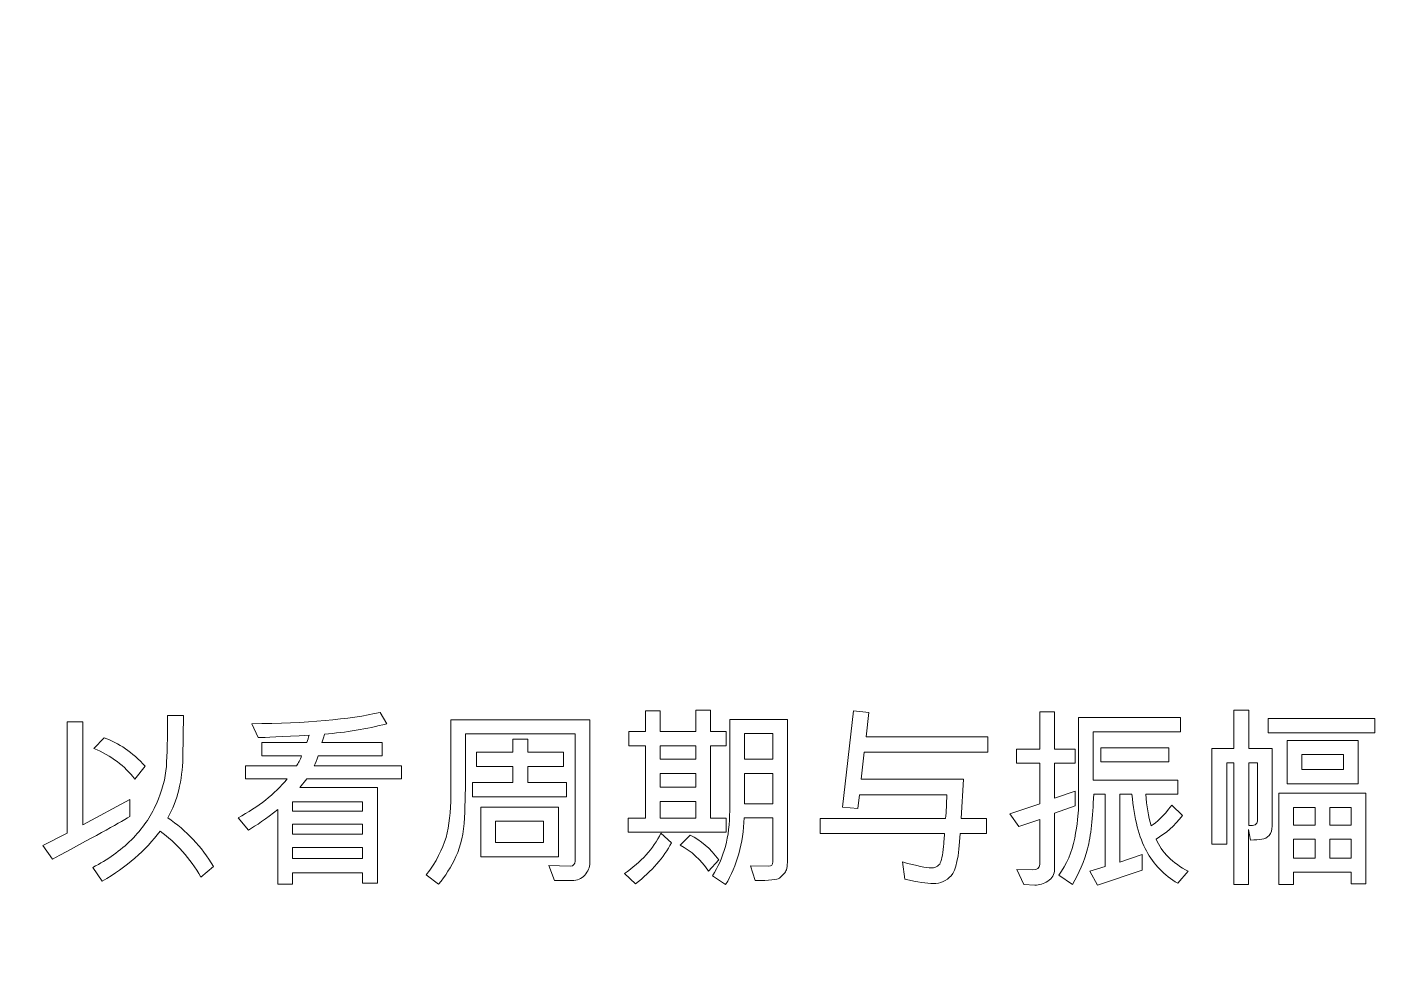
# Model space of a CAD drawing. Header units: millimetres. Extents: x -536 to 886, y 98 to 503.
# Drawn here: x 31.64 to 70.64, y 342.28 to 369.54 of the extents above; entities that cross this region are included whole.
import ezdxf

# ---------------------------------------------------------------- set-up
doc = ezdxf.new("R2010")
doc.units = ezdxf.units.MM
doc.header["$MEASUREMENT"] = 0
doc.layers.add('layer 1', color=7, linetype='Continuous')

msp = doc.modelspace()

# ---------------------------------------------------------------- linework, layer by layer
at = {"layer": 'layer 1', "lineweight": 9}
msp.add_open_spline([(-26.36, 241.324), (-26.36, 241.324), (313.64, 241.324), (313.64, 241.324), (313.64, 241.324), (318.948, 241.327), (324.037, 243.439), (327.788, 247.195), (327.788, 247.195), (331.538, 250.95), (333.644, 256.016), (333.64, 261.324), (333.64, 261.324), (333.64, 261.324), (333.64, 431.324), (333.64, 431.324), (333.64, 431.324), (333.637, 436.632), (331.525, 441.721), (327.77, 445.471), (327.77, 445.471), (324.014, 449.222), (318.948, 451.327), (313.64, 451.324), (313.64, 451.324), (313.64, 451.324), (-26.36, 451.324), (-26.36, 451.324), (-26.36, 451.324), (-31.667, 451.321), (-36.756, 449.209), (-40.507, 445.453), (-40.507, 445.453), (-44.258, 441.698), (-46.363, 436.632), (-46.36, 431.324), (-46.36, 431.324), (-46.36, 431.324), (-46.36, 261.324), (-46.36, 261.324), (-46.36, 261.324), (-46.356, 256.016), (-44.245, 250.927), (-40.489, 247.177), (-40.489, 247.177), (-36.734, 243.426), (-31.667, 241.321), (-26.36, 241.324)], degree=3, knots=[0, 0, 0, 0, 0.083333, 0.083333, 0.083333, 0.083333, 0.166667, 0.166667, 0.166667, 0.166667, 0.25, 0.25, 0.25, 0.25, 0.333333, 0.333333, 0.333333, 0.333333, 0.416667, 0.416667, 0.416667, 0.416667, 0.5, 0.5, 0.5, 0.5, 0.583333, 0.583333, 0.583333, 0.583333, 0.666667, 0.666667, 0.666667, 0.666667, 0.75, 0.75, 0.75, 0.75, 0.833333, 0.833333, 0.833333, 0.833333, 0.916667, 0.916667, 0.916667, 0.916667, 1, 1, 1, 1], dxfattribs=at)
at = {"layer": 'layer 1', "color": 22, "lineweight": 9}
for points, knots in [([(36.97, 345.517), (36.97, 345.517), (36.609, 345.218), (36.609, 345.218), (36.609, 345.218), (36.296, 345.756), (35.907, 346.194), (35.438, 346.534), (35.438, 346.534), (35.031, 345.983), (34.48, 345.505), (33.783, 345.102), (33.783, 345.102), (33.783, 345.102), (33.517, 345.495), (33.517, 345.495), (33.517, 345.495), (33.939, 345.711), (34.306, 345.974), (34.618, 346.285), (34.618, 346.285), (34.931, 346.596), (35.17, 346.94), (35.334, 347.316), (35.334, 347.316), (35.499, 347.692), (35.593, 348.047), (35.618, 348.38), (35.618, 348.38), (35.643, 348.714), (35.655, 349.202), (35.655, 349.844), (35.655, 349.844), (35.655, 349.844), (36.11, 349.844), (36.11, 349.844), (36.11, 349.844), (36.11, 349.844), (36.089, 348.64), (36.089, 348.64), (36.089, 348.64), (36.078, 347.979), (35.935, 347.404), (35.66, 346.912), (35.66, 346.912), (36.19, 346.555), (36.627, 346.091), (36.97, 345.517)], [0, 0, 0, 0, 0.083333, 0.083333, 0.083333, 0.083333, 0.166667, 0.166667, 0.166667, 0.166667, 0.25, 0.25, 0.25, 0.25, 0.333333, 0.333333, 0.333333, 0.333333, 0.416667, 0.416667, 0.416667, 0.416667, 0.5, 0.5, 0.5, 0.5, 0.583333, 0.583333, 0.583333, 0.583333, 0.666667, 0.666667, 0.666667, 0.666667, 0.75, 0.75, 0.75, 0.75, 0.833333, 0.833333, 0.833333, 0.833333, 0.916667, 0.916667, 0.916667, 0.916667, 1, 1, 1, 1]), ([(42.345, 348.029), (42.345, 348.029), (39.632, 348.029), (39.632, 348.029), (39.632, 348.029), (39.632, 348.029), (39.433, 347.779), (39.433, 347.779), (39.433, 347.779), (39.433, 347.779), (41.656, 347.779), (41.656, 347.779), (41.656, 347.779), (41.656, 347.779), (41.656, 345.04), (41.656, 345.04), (41.656, 345.04), (41.656, 345.04), (41.232, 345.04), (41.232, 345.04), (41.232, 345.04), (41.232, 345.04), (41.232, 345.335), (41.232, 345.335), (41.232, 345.335), (41.232, 345.335), (39.227, 345.335), (39.227, 345.335), (39.227, 345.335), (39.227, 345.335), (39.227, 345.018), (39.227, 345.018), (39.227, 345.018), (39.227, 345.018), (38.804, 345.018), (38.804, 345.018), (38.804, 345.018), (38.804, 345.018), (38.804, 347.15), (38.804, 347.15), (38.804, 347.15), (38.469, 346.888), (38.19, 346.692), (37.966, 346.562), (37.966, 346.562), (37.966, 346.562), (37.67, 346.916), (37.67, 346.916), (37.67, 346.916), (38.249, 347.221), (38.717, 347.591), (39.072, 348.029), (39.072, 348.029), (39.072, 348.029), (37.887, 348.029), (37.887, 348.029), (37.887, 348.029), (37.887, 348.029), (37.887, 348.406), (37.887, 348.406), (37.887, 348.406), (37.887, 348.406), (39.344, 348.406), (39.344, 348.406), (39.344, 348.406), (39.393, 348.473), (39.441, 348.568), (39.488, 348.691), (39.488, 348.691), (39.488, 348.691), (38.354, 348.691), (38.354, 348.691), (38.354, 348.691), (38.354, 348.691), (38.354, 349.068), (38.354, 349.068), (38.354, 349.068), (38.354, 349.068), (39.637, 349.068), (39.637, 349.068), (39.637, 349.068), (39.666, 349.144), (39.687, 349.215), (39.699, 349.279), (39.699, 349.279), (38.917, 349.234), (38.432, 349.212), (38.248, 349.212), (38.248, 349.212), (38.248, 349.212), (38.061, 349.606), (38.061, 349.606), (38.061, 349.606), (39.631, 349.618), (40.857, 349.728), (41.739, 349.933), (41.739, 349.933), (41.739, 349.933), (41.922, 349.606), (41.922, 349.606), (41.922, 349.606), (41.349, 349.455), (40.756, 349.357), (40.139, 349.312), (40.139, 349.312), (40.117, 349.205), (40.093, 349.124), (40.066, 349.068), (40.066, 349.068), (40.066, 349.068), (41.788, 349.068), (41.788, 349.068), (41.788, 349.068), (41.788, 349.068), (41.788, 348.691), (41.788, 348.691), (41.788, 348.691), (41.788, 348.691), (39.959, 348.691), (39.959, 348.691), (39.959, 348.691), (39.921, 348.568), (39.884, 348.473), (39.848, 348.406), (39.848, 348.406), (39.848, 348.406), (42.345, 348.406), (42.345, 348.406), (42.345, 348.406), (42.345, 348.406), (42.345, 348.029), (42.345, 348.029)], [0, 0, 0, 0, 0.030303, 0.030303, 0.030303, 0.030303, 0.060606, 0.060606, 0.060606, 0.060606, 0.090909, 0.090909, 0.090909, 0.090909, 0.121212, 0.121212, 0.121212, 0.121212, 0.151515, 0.151515, 0.151515, 0.151515, 0.181818, 0.181818, 0.181818, 0.181818, 0.212121, 0.212121, 0.212121, 0.212121, 0.242424, 0.242424, 0.242424, 0.242424, 0.272727, 0.272727, 0.272727, 0.272727, 0.30303, 0.30303, 0.30303, 0.30303, 0.333333, 0.333333, 0.333333, 0.333333, 0.363636, 0.363636, 0.363636, 0.363636, 0.393939, 0.393939, 0.393939, 0.393939, 0.424242, 0.424242, 0.424242, 0.424242, 0.454545, 0.454545, 0.454545, 0.454545, 0.484848, 0.484848, 0.484848, 0.484848, 0.515152, 0.515152, 0.515152, 0.515152, 0.545455, 0.545455, 0.545455, 0.545455, 0.575758, 0.575758, 0.575758, 0.575758, 0.606061, 0.606061, 0.606061, 0.606061, 0.636364, 0.636364, 0.636364, 0.636364, 0.666667, 0.666667, 0.666667, 0.666667, 0.69697, 0.69697, 0.69697, 0.69697, 0.727273, 0.727273, 0.727273, 0.727273, 0.757576, 0.757576, 0.757576, 0.757576, 0.787879, 0.787879, 0.787879, 0.787879, 0.818182, 0.818182, 0.818182, 0.818182, 0.848485, 0.848485, 0.848485, 0.848485, 0.878788, 0.878788, 0.878788, 0.878788, 0.909091, 0.909091, 0.909091, 0.909091, 0.939394, 0.939394, 0.939394, 0.939394, 0.969697, 0.969697, 0.969697, 0.969697, 1, 1, 1, 1]), ([(51.633, 346.502), (51.633, 346.502), (48.828, 346.502), (48.828, 346.502), (48.828, 346.502), (48.828, 346.502), (48.828, 346.906), (48.828, 346.906), (48.828, 346.906), (48.828, 346.906), (49.322, 346.906), (49.322, 346.906), (49.322, 346.906), (49.322, 346.906), (49.322, 348.979), (49.322, 348.979), (49.322, 348.979), (49.322, 348.979), (48.849, 348.979), (48.849, 348.979), (48.849, 348.979), (48.849, 348.979), (48.849, 349.385), (48.849, 349.385), (48.849, 349.385), (48.849, 349.385), (49.322, 349.385), (49.322, 349.385), (49.322, 349.385), (49.322, 349.385), (49.322, 349.974), (49.322, 349.974), (49.322, 349.974), (49.322, 349.974), (49.745, 349.974), (49.745, 349.974), (49.745, 349.974), (49.745, 349.974), (49.745, 349.385), (49.745, 349.385), (49.745, 349.385), (49.745, 349.385), (50.767, 349.385), (50.767, 349.385), (50.767, 349.385), (50.767, 349.385), (50.767, 349.996), (50.767, 349.996), (50.767, 349.996), (50.767, 349.996), (51.187, 349.996), (51.187, 349.996), (51.187, 349.996), (51.187, 349.996), (51.187, 349.385), (51.187, 349.385), (51.187, 349.385), (51.187, 349.385), (51.633, 349.385), (51.633, 349.385), (51.633, 349.385), (51.633, 349.385), (51.633, 348.979), (51.633, 348.979), (51.633, 348.979), (51.633, 348.979), (51.187, 348.979), (51.187, 348.979), (51.187, 348.979), (51.187, 348.979), (51.187, 346.906), (51.187, 346.906), (51.187, 346.906), (51.187, 346.906), (51.633, 346.906), (51.633, 346.906), (51.633, 346.906), (51.633, 346.906), (51.633, 346.502), (51.633, 346.502)], [0, 0, 0, 0, 0.05, 0.05, 0.05, 0.05, 0.1, 0.1, 0.1, 0.1, 0.15, 0.15, 0.15, 0.15, 0.2, 0.2, 0.2, 0.2, 0.25, 0.25, 0.25, 0.25, 0.3, 0.3, 0.3, 0.3, 0.35, 0.35, 0.35, 0.35, 0.4, 0.4, 0.4, 0.4, 0.45, 0.45, 0.45, 0.45, 0.5, 0.5, 0.5, 0.5, 0.55, 0.55, 0.55, 0.55, 0.6, 0.6, 0.6, 0.6, 0.65, 0.65, 0.65, 0.65, 0.7, 0.7, 0.7, 0.7, 0.75, 0.75, 0.75, 0.75, 0.8, 0.8, 0.8, 0.8, 0.85, 0.85, 0.85, 0.85, 0.9, 0.9, 0.9, 0.9, 0.95, 0.95, 0.95, 0.95, 1, 1, 1, 1]), ([(59.112, 348.789), (59.112, 348.789), (55.577, 348.789), (55.577, 348.789), (55.577, 348.789), (55.577, 348.789), (55.493, 348.018), (55.493, 348.018), (55.493, 348.018), (55.493, 348.018), (58.417, 348.018), (58.417, 348.018), (58.417, 348.018), (58.417, 348.018), (58.355, 346.895), (58.355, 346.895), (58.355, 346.895), (58.355, 346.895), (59.082, 346.895), (59.082, 346.895), (59.082, 346.895), (59.082, 346.895), (59.082, 346.461), (59.082, 346.461), (59.082, 346.461), (59.082, 346.461), (58.327, 346.461), (58.327, 346.461), (58.327, 346.461), (58.289, 345.804), (58.203, 345.403), (58.067, 345.255), (58.067, 345.255), (57.932, 345.108), (57.761, 345.034), (57.554, 345.034), (57.554, 345.034), (57.379, 345.034), (57.109, 345.075), (56.743, 345.156), (56.743, 345.156), (56.743, 345.156), (56.673, 345.65), (56.673, 345.65), (56.673, 345.65), (57.089, 345.536), (57.363, 345.479), (57.495, 345.479), (57.495, 345.479), (57.59, 345.479), (57.663, 345.507), (57.719, 345.565), (57.719, 345.565), (57.774, 345.621), (57.815, 345.769), (57.84, 346.007), (57.84, 346.007), (57.864, 346.244), (57.877, 346.396), (57.877, 346.461), (57.877, 346.461), (57.877, 346.461), (54.321, 346.461), (54.321, 346.461), (54.321, 346.461), (54.321, 346.461), (54.321, 346.895), (54.321, 346.895), (54.321, 346.895), (54.321, 346.895), (57.91, 346.895), (57.91, 346.895), (57.91, 346.895), (57.926, 347.1), (57.938, 347.324), (57.945, 347.568), (57.945, 347.568), (57.945, 347.568), (55.444, 347.568), (55.444, 347.568), (55.444, 347.568), (55.444, 347.568), (55.395, 347.185), (55.395, 347.185), (55.395, 347.185), (55.395, 347.185), (54.962, 347.223), (54.962, 347.223), (54.962, 347.223), (54.962, 347.223), (55.271, 349.974), (55.271, 349.974), (55.271, 349.974), (55.271, 349.974), (55.715, 349.928), (55.715, 349.928), (55.715, 349.928), (55.715, 349.928), (55.634, 349.233), (55.634, 349.233), (55.634, 349.233), (55.634, 349.233), (59.112, 349.233), (59.112, 349.233), (59.112, 349.233), (59.112, 349.233), (59.112, 348.789), (59.112, 348.789)], [0, 0, 0, 0, 0.037037, 0.037037, 0.037037, 0.037037, 0.074074, 0.074074, 0.074074, 0.074074, 0.111111, 0.111111, 0.111111, 0.111111, 0.148148, 0.148148, 0.148148, 0.148148, 0.185185, 0.185185, 0.185185, 0.185185, 0.222222, 0.222222, 0.222222, 0.222222, 0.259259, 0.259259, 0.259259, 0.259259, 0.296296, 0.296296, 0.296296, 0.296296, 0.333333, 0.333333, 0.333333, 0.333333, 0.37037, 0.37037, 0.37037, 0.37037, 0.407407, 0.407407, 0.407407, 0.407407, 0.444444, 0.444444, 0.444444, 0.444444, 0.481481, 0.481481, 0.481481, 0.481481, 0.518519, 0.518519, 0.518519, 0.518519, 0.555556, 0.555556, 0.555556, 0.555556, 0.592593, 0.592593, 0.592593, 0.592593, 0.62963, 0.62963, 0.62963, 0.62963, 0.666667, 0.666667, 0.666667, 0.666667, 0.703704, 0.703704, 0.703704, 0.703704, 0.740741, 0.740741, 0.740741, 0.740741, 0.777778, 0.777778, 0.777778, 0.777778, 0.814815, 0.814815, 0.814815, 0.814815, 0.851852, 0.851852, 0.851852, 0.851852, 0.888889, 0.888889, 0.888889, 0.888889, 0.925926, 0.925926, 0.925926, 0.925926, 0.962963, 0.962963, 0.962963, 0.962963, 1, 1, 1, 1]), ([(61.61, 347.256), (61.61, 347.256), (61.022, 347.044), (61.022, 347.044), (61.022, 347.044), (61.022, 347.044), (61.022, 345.433), (61.022, 345.433), (61.022, 345.433), (61.022, 345.295), (60.96, 345.186), (60.836, 345.103), (60.836, 345.103), (60.712, 345.021), (60.589, 344.984), (60.465, 344.99), (60.465, 344.99), (60.465, 344.99), (60.145, 345.007), (60.145, 345.007), (60.145, 345.007), (60.145, 345.007), (59.944, 345.439), (59.944, 345.439), (59.944, 345.439), (59.944, 345.439), (60.401, 345.428), (60.401, 345.428), (60.401, 345.428), (60.534, 345.428), (60.601, 345.477), (60.601, 345.574), (60.601, 345.574), (60.601, 345.574), (60.601, 346.868), (60.601, 346.868), (60.601, 346.868), (60.601, 346.868), (59.999, 346.662), (59.999, 346.662), (59.999, 346.662), (59.999, 346.662), (59.75, 347.029), (59.75, 347.029), (59.75, 347.029), (59.75, 347.029), (60.601, 347.313), (60.601, 347.313), (60.601, 347.313), (60.601, 347.313), (60.601, 348.474), (60.601, 348.474), (60.601, 348.474), (60.601, 348.474), (59.94, 348.474), (59.94, 348.474), (59.94, 348.474), (59.94, 348.474), (59.94, 348.879), (59.94, 348.879), (59.94, 348.879), (59.94, 348.879), (60.601, 348.879), (60.601, 348.879), (60.601, 348.879), (60.601, 348.879), (60.601, 349.95), (60.601, 349.95), (60.601, 349.95), (60.601, 349.95), (61.022, 349.95), (61.022, 349.95), (61.022, 349.95), (61.022, 349.95), (61.022, 348.879), (61.022, 348.879), (61.022, 348.879), (61.022, 348.879), (61.61, 348.879), (61.61, 348.879), (61.61, 348.879), (61.61, 348.879), (61.61, 348.474), (61.61, 348.474), (61.61, 348.474), (61.61, 348.474), (61.022, 348.474), (61.022, 348.474), (61.022, 348.474), (61.022, 348.474), (61.022, 347.478), (61.022, 347.478), (61.022, 347.478), (61.022, 347.478), (61.61, 347.68), (61.61, 347.68), (61.61, 347.68), (61.61, 347.68), (61.61, 347.256), (61.61, 347.256)], [0, 0, 0, 0, 0.04, 0.04, 0.04, 0.04, 0.08, 0.08, 0.08, 0.08, 0.12, 0.12, 0.12, 0.12, 0.16, 0.16, 0.16, 0.16, 0.2, 0.2, 0.2, 0.2, 0.24, 0.24, 0.24, 0.24, 0.28, 0.28, 0.28, 0.28, 0.32, 0.32, 0.32, 0.32, 0.36, 0.36, 0.36, 0.36, 0.4, 0.4, 0.4, 0.4, 0.44, 0.44, 0.44, 0.44, 0.48, 0.48, 0.48, 0.48, 0.52, 0.52, 0.52, 0.52, 0.56, 0.56, 0.56, 0.56, 0.6, 0.6, 0.6, 0.6, 0.64, 0.64, 0.64, 0.64, 0.68, 0.68, 0.68, 0.68, 0.72, 0.72, 0.72, 0.72, 0.76, 0.76, 0.76, 0.76, 0.8, 0.8, 0.8, 0.8, 0.84, 0.84, 0.84, 0.84, 0.88, 0.88, 0.88, 0.88, 0.92, 0.92, 0.92, 0.92, 0.96, 0.96, 0.96, 0.96, 1, 1, 1, 1]), ([(67.25, 346.673), (67.25, 346.567), (67.221, 346.479), (67.165, 346.412), (67.165, 346.412), (67.107, 346.345), (67.038, 346.308), (66.954, 346.3), (66.954, 346.3), (66.871, 346.291), (66.765, 346.285), (66.634, 346.279), (66.634, 346.279), (66.634, 346.279), (66.572, 346.578), (66.572, 346.578), (66.572, 346.578), (66.572, 346.578), (66.572, 345.007), (66.572, 345.007), (66.572, 345.007), (66.572, 345.007), (66.156, 345.007), (66.156, 345.007), (66.156, 345.007), (66.156, 345.007), (66.156, 348.491), (66.156, 348.491), (66.156, 348.491), (66.156, 348.491), (65.951, 348.491), (65.951, 348.491), (65.951, 348.491), (65.951, 348.491), (65.951, 346.163), (65.951, 346.163), (65.951, 346.163), (65.951, 346.163), (65.528, 346.163), (65.528, 346.163), (65.528, 346.163), (65.528, 346.163), (65.528, 348.894), (65.528, 348.894), (65.528, 348.894), (65.528, 348.894), (66.156, 348.894), (66.156, 348.894), (66.156, 348.894), (66.156, 348.894), (66.156, 349.996), (66.156, 349.996), (66.156, 349.996), (66.156, 349.996), (66.578, 349.996), (66.578, 349.996), (66.578, 349.996), (66.578, 349.996), (66.578, 348.894), (66.578, 348.894), (66.578, 348.894), (66.578, 348.894), (67.25, 348.894), (67.25, 348.894), (67.25, 348.894), (67.25, 348.894), (67.25, 346.673), (67.25, 346.673)], [0, 0, 0, 0, 0.058824, 0.058824, 0.058824, 0.058824, 0.117647, 0.117647, 0.117647, 0.117647, 0.176471, 0.176471, 0.176471, 0.176471, 0.235294, 0.235294, 0.235294, 0.235294, 0.294118, 0.294118, 0.294118, 0.294118, 0.352941, 0.352941, 0.352941, 0.352941, 0.411765, 0.411765, 0.411765, 0.411765, 0.470588, 0.470588, 0.470588, 0.470588, 0.529412, 0.529412, 0.529412, 0.529412, 0.588235, 0.588235, 0.588235, 0.588235, 0.647059, 0.647059, 0.647059, 0.647059, 0.705882, 0.705882, 0.705882, 0.705882, 0.764706, 0.764706, 0.764706, 0.764706, 0.823529, 0.823529, 0.823529, 0.823529, 0.882353, 0.882353, 0.882353, 0.882353, 0.941176, 0.941176, 0.941176, 0.941176, 1, 1, 1, 1]), ([(34.572, 346.95), (34.234, 346.743), (33.497, 346.338), (32.361, 345.734), (32.361, 345.734), (32.361, 345.734), (32.088, 346.122), (32.088, 346.122), (32.088, 346.122), (32.088, 346.122), (32.782, 346.478), (32.782, 346.478), (32.782, 346.478), (32.782, 346.478), (32.782, 349.662), (32.782, 349.662), (32.782, 349.662), (32.782, 349.662), (33.232, 349.662), (33.232, 349.662), (33.232, 349.662), (33.232, 349.662), (33.232, 346.716), (33.232, 346.716), (33.232, 346.716), (33.232, 346.716), (34.572, 347.441), (34.572, 347.441), (34.572, 347.441), (34.572, 347.441), (34.572, 346.95), (34.572, 346.95)], [0, 0, 0, 0, 0.125, 0.125, 0.125, 0.125, 0.25, 0.25, 0.25, 0.25, 0.375, 0.375, 0.375, 0.375, 0.5, 0.5, 0.5, 0.5, 0.625, 0.625, 0.625, 0.625, 0.75, 0.75, 0.75, 0.75, 0.875, 0.875, 0.875, 0.875, 1, 1, 1, 1]), ([(47.732, 345.628), (47.732, 345.496), (47.683, 345.378), (47.586, 345.274), (47.586, 345.274), (47.487, 345.17), (47.368, 345.118), (47.227, 345.118), (47.227, 345.118), (47.227, 345.118), (46.717, 345.118), (46.717, 345.118), (46.717, 345.118), (46.717, 345.118), (46.555, 345.55), (46.555, 345.55), (46.555, 345.55), (46.555, 345.55), (47.171, 345.528), (47.171, 345.528), (47.171, 345.528), (47.264, 345.539), (47.311, 345.589), (47.311, 345.678), (47.311, 345.678), (47.311, 345.678), (47.311, 349.317), (47.311, 349.317), (47.311, 349.317), (47.311, 349.317), (44.178, 349.317), (44.178, 349.317), (44.178, 349.317), (44.178, 349.317), (44.178, 348.257), (44.178, 348.257), (44.178, 348.257), (44.178, 347.8), (44.167, 347.352), (44.145, 346.914), (44.145, 346.914), (44.121, 346.477), (44.041, 346.107), (43.903, 345.806), (43.903, 345.806), (43.764, 345.505), (43.598, 345.242), (43.405, 345.018), (43.405, 345.018), (43.405, 345.018), (43.049, 345.279), (43.049, 345.279), (43.049, 345.279), (43.337, 345.658), (43.527, 346.017), (43.618, 346.354), (43.618, 346.354), (43.709, 346.692), (43.755, 347.091), (43.755, 347.552), (43.755, 347.552), (43.755, 347.552), (43.755, 349.722), (43.755, 349.722), (43.755, 349.722), (43.755, 349.722), (47.732, 349.722), (47.732, 349.722), (47.732, 349.722), (47.732, 349.722), (47.732, 345.628), (47.732, 345.628)], [0, 0, 0, 0, 0.055556, 0.055556, 0.055556, 0.055556, 0.111111, 0.111111, 0.111111, 0.111111, 0.166667, 0.166667, 0.166667, 0.166667, 0.222222, 0.222222, 0.222222, 0.222222, 0.277778, 0.277778, 0.277778, 0.277778, 0.333333, 0.333333, 0.333333, 0.333333, 0.388889, 0.388889, 0.388889, 0.388889, 0.444444, 0.444444, 0.444444, 0.444444, 0.5, 0.5, 0.5, 0.5, 0.555556, 0.555556, 0.555556, 0.555556, 0.611111, 0.611111, 0.611111, 0.611111, 0.666667, 0.666667, 0.666667, 0.666667, 0.722222, 0.722222, 0.722222, 0.722222, 0.777778, 0.777778, 0.777778, 0.777778, 0.833333, 0.833333, 0.833333, 0.833333, 0.888889, 0.888889, 0.888889, 0.888889, 0.944444, 0.944444, 0.944444, 0.944444, 1, 1, 1, 1]), ([(53.383, 345.707), (53.383, 345.517), (53.359, 345.394), (53.312, 345.34), (53.312, 345.34), (53.265, 345.284), (53.212, 345.234), (53.153, 345.188), (53.153, 345.188), (53.095, 345.141), (52.865, 345.118), (52.465, 345.118), (52.465, 345.118), (52.465, 345.118), (52.327, 345.544), (52.327, 345.544), (52.327, 345.544), (52.327, 345.544), (52.856, 345.528), (52.856, 345.528), (52.856, 345.528), (52.926, 345.528), (52.962, 345.568), (52.962, 345.65), (52.962, 345.65), (52.962, 345.65), (52.962, 346.912), (52.962, 346.912), (52.962, 346.912), (52.962, 346.912), (52.149, 346.912), (52.149, 346.912), (52.149, 346.912), (52.115, 346.182), (51.938, 345.546), (51.616, 345.002), (51.616, 345.002), (51.616, 345.002), (51.239, 345.256), (51.239, 345.256), (51.239, 345.256), (51.569, 345.759), (51.733, 346.378), (51.733, 347.112), (51.733, 347.112), (51.733, 347.112), (51.733, 349.728), (51.733, 349.728), (51.733, 349.728), (51.733, 349.728), (53.383, 349.728), (53.383, 349.728), (53.383, 349.728), (53.383, 349.728), (53.383, 345.707), (53.383, 345.707)], [0, 0, 0, 0, 0.071429, 0.071429, 0.071429, 0.071429, 0.142857, 0.142857, 0.142857, 0.142857, 0.214286, 0.214286, 0.214286, 0.214286, 0.285714, 0.285714, 0.285714, 0.285714, 0.357143, 0.357143, 0.357143, 0.357143, 0.428571, 0.428571, 0.428571, 0.428571, 0.5, 0.5, 0.5, 0.5, 0.571429, 0.571429, 0.571429, 0.571429, 0.642857, 0.642857, 0.642857, 0.642857, 0.714286, 0.714286, 0.714286, 0.714286, 0.785714, 0.785714, 0.785714, 0.785714, 0.857143, 0.857143, 0.857143, 0.857143, 0.928571, 0.928571, 0.928571, 0.928571, 1, 1, 1, 1]), ([(64.849, 345.384), (64.849, 345.384), (64.551, 345.04), (64.551, 345.04), (64.551, 345.04), (64.162, 345.271), (63.862, 345.579), (63.652, 345.965), (63.652, 345.965), (63.441, 346.35), (63.303, 346.892), (63.238, 347.59), (63.238, 347.59), (63.238, 347.59), (62.893, 347.59), (62.893, 347.59), (62.893, 347.59), (62.893, 347.59), (62.893, 345.64), (62.893, 345.64), (62.893, 345.64), (62.893, 345.64), (63.533, 345.862), (63.533, 345.862), (63.533, 345.862), (63.533, 345.862), (63.533, 345.416), (63.533, 345.416), (63.533, 345.416), (63.533, 345.416), (62.256, 344.983), (62.256, 344.983), (62.256, 344.983), (62.256, 344.983), (62.033, 345.39), (62.033, 345.39), (62.033, 345.39), (62.033, 345.39), (62.473, 345.517), (62.473, 345.517), (62.473, 345.517), (62.473, 345.517), (62.473, 347.59), (62.473, 347.59), (62.473, 347.59), (62.473, 347.59), (62.144, 347.59), (62.144, 347.59), (62.144, 347.59), (62.121, 346.91), (62.063, 346.391), (61.968, 346.031), (61.968, 346.031), (61.874, 345.672), (61.729, 345.329), (61.534, 345.002), (61.534, 345.002), (61.534, 345.002), (61.143, 345.273), (61.143, 345.273), (61.143, 345.273), (61.375, 345.575), (61.528, 345.928), (61.601, 346.332), (61.601, 346.332), (61.674, 346.737), (61.711, 347.027), (61.711, 347.202), (61.711, 347.202), (61.711, 347.202), (61.711, 349.784), (61.711, 349.784), (61.711, 349.784), (61.711, 349.784), (64.627, 349.784), (64.627, 349.784), (64.627, 349.784), (64.627, 349.784), (64.627, 349.378), (64.627, 349.378), (64.627, 349.378), (64.627, 349.378), (62.134, 349.378), (62.134, 349.378), (62.134, 349.378), (62.134, 349.378), (62.134, 347.996), (62.134, 347.996), (62.134, 347.996), (62.134, 347.996), (64.551, 347.996), (64.551, 347.996), (64.551, 347.996), (64.551, 347.996), (64.551, 347.59), (64.551, 347.59), (64.551, 347.59), (64.551, 347.59), (63.634, 347.59), (63.634, 347.59), (63.634, 347.59), (63.655, 347.259), (63.707, 346.956), (63.789, 346.683), (63.789, 346.683), (63.939, 346.765), (64.135, 346.961), (64.378, 347.272), (64.378, 347.272), (64.378, 347.272), (64.684, 346.985), (64.684, 346.985), (64.684, 346.985), (64.451, 346.682), (64.198, 346.456), (63.927, 346.306), (63.927, 346.306), (64.091, 345.927), (64.399, 345.619), (64.849, 345.384)], [0, 0, 0, 0, 0.033333, 0.033333, 0.033333, 0.033333, 0.066667, 0.066667, 0.066667, 0.066667, 0.1, 0.1, 0.1, 0.1, 0.133333, 0.133333, 0.133333, 0.133333, 0.166667, 0.166667, 0.166667, 0.166667, 0.2, 0.2, 0.2, 0.2, 0.233333, 0.233333, 0.233333, 0.233333, 0.266667, 0.266667, 0.266667, 0.266667, 0.3, 0.3, 0.3, 0.3, 0.333333, 0.333333, 0.333333, 0.333333, 0.366667, 0.366667, 0.366667, 0.366667, 0.4, 0.4, 0.4, 0.4, 0.433333, 0.433333, 0.433333, 0.433333, 0.466667, 0.466667, 0.466667, 0.466667, 0.5, 0.5, 0.5, 0.5, 0.533333, 0.533333, 0.533333, 0.533333, 0.566667, 0.566667, 0.566667, 0.566667, 0.6, 0.6, 0.6, 0.6, 0.633333, 0.633333, 0.633333, 0.633333, 0.666667, 0.666667, 0.666667, 0.666667, 0.7, 0.7, 0.7, 0.7, 0.733333, 0.733333, 0.733333, 0.733333, 0.766667, 0.766667, 0.766667, 0.766667, 0.8, 0.8, 0.8, 0.8, 0.833333, 0.833333, 0.833333, 0.833333, 0.866667, 0.866667, 0.866667, 0.866667, 0.9, 0.9, 0.9, 0.9, 0.933333, 0.933333, 0.933333, 0.933333, 0.966667, 0.966667, 0.966667, 0.966667, 1, 1, 1, 1]), ([(70.188, 349.344), (70.188, 349.344), (67.139, 349.344), (67.139, 349.344), (67.139, 349.344), (67.139, 349.344), (67.139, 349.752), (67.139, 349.752), (67.139, 349.752), (67.139, 349.752), (70.188, 349.752), (70.188, 349.752), (70.188, 349.752), (70.188, 349.752), (70.188, 349.344), (70.188, 349.344)], [0, 0, 0, 0, 0.25, 0.25, 0.25, 0.25, 0.5, 0.5, 0.5, 0.5, 0.75, 0.75, 0.75, 0.75, 1, 1, 1, 1]), ([(35.015, 348.39), (35.015, 348.39), (34.716, 348.024), (34.716, 348.024), (34.716, 348.024), (34.431, 348.396), (34.04, 348.689), (33.544, 348.9), (33.544, 348.9), (33.544, 348.9), (33.837, 349.206), (33.837, 349.206), (33.837, 349.206), (34.257, 349.06), (34.649, 348.788), (35.015, 348.39)], [0, 0, 0, 0, 0.25, 0.25, 0.25, 0.25, 0.5, 0.5, 0.5, 0.5, 0.75, 0.75, 0.75, 0.75, 1, 1, 1, 1]), ([(47.067, 347.517), (47.067, 347.517), (44.376, 347.517), (44.376, 347.517), (44.376, 347.517), (44.376, 347.517), (44.376, 347.923), (44.376, 347.923), (44.376, 347.923), (44.376, 347.923), (45.532, 347.923), (45.532, 347.923), (45.532, 347.923), (45.532, 347.923), (45.532, 348.384), (45.532, 348.384), (45.532, 348.384), (45.532, 348.384), (44.493, 348.384), (44.493, 348.384), (44.493, 348.384), (44.493, 348.384), (44.493, 348.789), (44.493, 348.789), (44.493, 348.789), (44.493, 348.789), (45.532, 348.789), (45.532, 348.789), (45.532, 348.789), (45.532, 348.789), (45.532, 349.163), (45.532, 349.163), (45.532, 349.163), (45.532, 349.163), (45.955, 349.163), (45.955, 349.163), (45.955, 349.163), (45.955, 349.163), (45.955, 348.789), (45.955, 348.789), (45.955, 348.789), (45.955, 348.789), (46.983, 348.789), (46.983, 348.789), (46.983, 348.789), (46.983, 348.789), (46.983, 348.384), (46.983, 348.384), (46.983, 348.384), (46.983, 348.384), (45.955, 348.384), (45.955, 348.384), (45.955, 348.384), (45.955, 348.384), (45.955, 347.923), (45.955, 347.923), (45.955, 347.923), (45.955, 347.923), (47.067, 347.923), (47.067, 347.923), (47.067, 347.923), (47.067, 347.923), (47.067, 347.517), (47.067, 347.517)], [0, 0, 0, 0, 0.0625, 0.0625, 0.0625, 0.0625, 0.125, 0.125, 0.125, 0.125, 0.1875, 0.1875, 0.1875, 0.1875, 0.25, 0.25, 0.25, 0.25, 0.3125, 0.3125, 0.3125, 0.3125, 0.375, 0.375, 0.375, 0.375, 0.4375, 0.4375, 0.4375, 0.4375, 0.5, 0.5, 0.5, 0.5, 0.5625, 0.5625, 0.5625, 0.5625, 0.625, 0.625, 0.625, 0.625, 0.6875, 0.6875, 0.6875, 0.6875, 0.75, 0.75, 0.75, 0.75, 0.8125, 0.8125, 0.8125, 0.8125, 0.875, 0.875, 0.875, 0.875, 0.9375, 0.9375, 0.9375, 0.9375, 1, 1, 1, 1]), ([(52.962, 348.591), (52.962, 348.591), (52.962, 349.323), (52.962, 349.323), (52.962, 349.323), (52.962, 349.323), (52.156, 349.323), (52.156, 349.323), (52.156, 349.323), (52.156, 349.323), (52.156, 348.591), (52.156, 348.591), (52.156, 348.591), (52.156, 348.591), (52.962, 348.591), (52.962, 348.591)], [0, 0, 0, 0, 0.25, 0.25, 0.25, 0.25, 0.5, 0.5, 0.5, 0.5, 0.75, 0.75, 0.75, 0.75, 1, 1, 1, 1]), ([(69.71, 347.891), (69.71, 347.891), (67.679, 347.891), (67.679, 347.891), (67.679, 347.891), (67.679, 347.891), (67.679, 349.128), (67.679, 349.128), (67.679, 349.128), (67.679, 349.128), (69.71, 349.128), (69.71, 349.128), (69.71, 349.128), (69.71, 349.128), (69.71, 347.891), (69.71, 347.891)], [0, 0, 0, 0, 0.25, 0.25, 0.25, 0.25, 0.5, 0.5, 0.5, 0.5, 0.75, 0.75, 0.75, 0.75, 1, 1, 1, 1]), ([(50.767, 348.591), (50.767, 348.591), (50.767, 348.979), (50.767, 348.979), (50.767, 348.979), (50.767, 348.979), (49.745, 348.979), (49.745, 348.979), (49.745, 348.979), (49.745, 348.979), (49.745, 348.591), (49.745, 348.591), (49.745, 348.591), (49.745, 348.591), (50.767, 348.591), (50.767, 348.591)], [0, 0, 0, 0, 0.25, 0.25, 0.25, 0.25, 0.5, 0.5, 0.5, 0.5, 0.75, 0.75, 0.75, 0.75, 1, 1, 1, 1]), ([(64.293, 348.512), (64.293, 348.512), (62.351, 348.512), (62.351, 348.512), (62.351, 348.512), (62.351, 348.512), (62.351, 348.916), (62.351, 348.916), (62.351, 348.916), (62.351, 348.916), (64.293, 348.916), (64.293, 348.916), (64.293, 348.916), (64.293, 348.916), (64.293, 348.512), (64.293, 348.512)], [0, 0, 0, 0, 0.25, 0.25, 0.25, 0.25, 0.5, 0.5, 0.5, 0.5, 0.75, 0.75, 0.75, 0.75, 1, 1, 1, 1]), ([(69.29, 348.295), (69.29, 348.295), (69.29, 348.724), (69.29, 348.724), (69.29, 348.724), (69.29, 348.724), (68.099, 348.724), (68.099, 348.724), (68.099, 348.724), (68.099, 348.724), (68.099, 348.295), (68.099, 348.295), (68.099, 348.295), (68.099, 348.295), (69.29, 348.295), (69.29, 348.295)], [0, 0, 0, 0, 0.25, 0.25, 0.25, 0.25, 0.5, 0.5, 0.5, 0.5, 0.75, 0.75, 0.75, 0.75, 1, 1, 1, 1]), ([(66.827, 346.817), (66.827, 346.817), (66.827, 348.491), (66.827, 348.491), (66.827, 348.491), (66.827, 348.491), (66.578, 348.491), (66.578, 348.491), (66.578, 348.491), (66.578, 348.491), (66.578, 346.694), (66.578, 346.694), (66.578, 346.694), (66.743, 346.683), (66.827, 346.724), (66.827, 346.817)], [0, 0, 0, 0, 0.25, 0.25, 0.25, 0.25, 0.5, 0.5, 0.5, 0.5, 0.75, 0.75, 0.75, 0.75, 1, 1, 1, 1]), ([(50.767, 347.791), (50.767, 347.791), (50.767, 348.184), (50.767, 348.184), (50.767, 348.184), (50.767, 348.184), (49.745, 348.184), (49.745, 348.184), (49.745, 348.184), (49.745, 348.184), (49.745, 347.791), (49.745, 347.791), (49.745, 347.791), (49.745, 347.791), (50.767, 347.791), (50.767, 347.791)], [0, 0, 0, 0, 0.25, 0.25, 0.25, 0.25, 0.5, 0.5, 0.5, 0.5, 0.75, 0.75, 0.75, 0.75, 1, 1, 1, 1]), ([(52.962, 347.318), (52.962, 347.318), (52.962, 348.184), (52.962, 348.184), (52.962, 348.184), (52.962, 348.184), (52.156, 348.184), (52.156, 348.184), (52.156, 348.184), (52.156, 348.184), (52.156, 347.318), (52.156, 347.318), (52.156, 347.318), (52.156, 347.318), (52.962, 347.318), (52.962, 347.318)], [0, 0, 0, 0, 0.25, 0.25, 0.25, 0.25, 0.5, 0.5, 0.5, 0.5, 0.75, 0.75, 0.75, 0.75, 1, 1, 1, 1]), ([(69.933, 345.029), (69.933, 345.029), (69.51, 345.029), (69.51, 345.029), (69.51, 345.029), (69.51, 345.029), (69.51, 345.357), (69.51, 345.357), (69.51, 345.357), (69.51, 345.357), (67.86, 345.357), (67.86, 345.357), (67.86, 345.357), (67.86, 345.357), (67.86, 345.007), (67.86, 345.007), (67.86, 345.007), (67.86, 345.007), (67.44, 345.007), (67.44, 345.007), (67.44, 345.007), (67.44, 345.007), (67.44, 347.616), (67.44, 347.616), (67.44, 347.616), (67.44, 347.616), (69.933, 347.616), (69.933, 347.616), (69.933, 347.616), (69.933, 347.616), (69.933, 345.029), (69.933, 345.029)], [0, 0, 0, 0, 0.125, 0.125, 0.125, 0.125, 0.25, 0.25, 0.25, 0.25, 0.375, 0.375, 0.375, 0.375, 0.5, 0.5, 0.5, 0.5, 0.625, 0.625, 0.625, 0.625, 0.75, 0.75, 0.75, 0.75, 0.875, 0.875, 0.875, 0.875, 1, 1, 1, 1]), ([(41.232, 347.107), (41.232, 347.107), (41.232, 347.373), (41.232, 347.373), (41.232, 347.373), (41.232, 347.373), (39.227, 347.373), (39.227, 347.373), (39.227, 347.373), (39.227, 347.373), (39.227, 347.107), (39.227, 347.107), (39.227, 347.107), (39.227, 347.107), (41.232, 347.107), (41.232, 347.107)], [0, 0, 0, 0, 0.25, 0.25, 0.25, 0.25, 0.5, 0.5, 0.5, 0.5, 0.75, 0.75, 0.75, 0.75, 1, 1, 1, 1]), ([(46.834, 345.802), (46.834, 345.802), (44.615, 345.802), (44.615, 345.802), (44.615, 345.802), (44.615, 345.802), (44.615, 347.223), (44.615, 347.223), (44.615, 347.223), (44.615, 347.223), (46.834, 347.223), (46.834, 347.223), (46.834, 347.223), (46.834, 347.223), (46.834, 345.802), (46.834, 345.802)], [0, 0, 0, 0, 0.25, 0.25, 0.25, 0.25, 0.5, 0.5, 0.5, 0.5, 0.75, 0.75, 0.75, 0.75, 1, 1, 1, 1]), ([(50.767, 346.906), (50.767, 346.906), (50.767, 347.383), (50.767, 347.383), (50.767, 347.383), (50.767, 347.383), (49.745, 347.383), (49.745, 347.383), (49.745, 347.383), (49.745, 347.383), (49.745, 346.906), (49.745, 346.906), (49.745, 346.906), (49.745, 346.906), (50.767, 346.906), (50.767, 346.906)], [0, 0, 0, 0, 0.25, 0.25, 0.25, 0.25, 0.5, 0.5, 0.5, 0.5, 0.75, 0.75, 0.75, 0.75, 1, 1, 1, 1]), ([(68.479, 346.705), (68.479, 346.705), (68.479, 347.213), (68.479, 347.213), (68.479, 347.213), (68.479, 347.213), (67.86, 347.213), (67.86, 347.213), (67.86, 347.213), (67.86, 347.213), (67.86, 346.705), (67.86, 346.705), (67.86, 346.705), (67.86, 346.705), (68.479, 346.705), (68.479, 346.705)], [0, 0, 0, 0, 0.25, 0.25, 0.25, 0.25, 0.5, 0.5, 0.5, 0.5, 0.75, 0.75, 0.75, 0.75, 1, 1, 1, 1]), ([(69.51, 346.705), (69.51, 346.705), (69.51, 347.213), (69.51, 347.213), (69.51, 347.213), (69.51, 347.213), (68.899, 347.213), (68.899, 347.213), (68.899, 347.213), (68.899, 347.213), (68.899, 346.705), (68.899, 346.705), (68.899, 346.705), (68.899, 346.705), (69.51, 346.705), (69.51, 346.705)], [0, 0, 0, 0, 0.25, 0.25, 0.25, 0.25, 0.5, 0.5, 0.5, 0.5, 0.75, 0.75, 0.75, 0.75, 1, 1, 1, 1]), ([(41.232, 346.445), (41.232, 346.445), (41.232, 346.729), (41.232, 346.729), (41.232, 346.729), (41.232, 346.729), (39.227, 346.729), (39.227, 346.729), (39.227, 346.729), (39.227, 346.729), (39.227, 346.445), (39.227, 346.445), (39.227, 346.445), (39.227, 346.445), (41.232, 346.445), (41.232, 346.445)], [0, 0, 0, 0, 0.25, 0.25, 0.25, 0.25, 0.5, 0.5, 0.5, 0.5, 0.75, 0.75, 0.75, 0.75, 1, 1, 1, 1]), ([(46.41, 346.206), (46.41, 346.206), (46.41, 346.817), (46.41, 346.817), (46.41, 346.817), (46.41, 346.817), (45.038, 346.817), (45.038, 346.817), (45.038, 346.817), (45.038, 346.817), (45.038, 346.206), (45.038, 346.206), (45.038, 346.206), (45.038, 346.206), (46.41, 346.206), (46.41, 346.206)], [0, 0, 0, 0, 0.25, 0.25, 0.25, 0.25, 0.5, 0.5, 0.5, 0.5, 0.75, 0.75, 0.75, 0.75, 1, 1, 1, 1]), ([(50.065, 346.201), (49.848, 345.783), (49.506, 345.39), (49.039, 345.023), (49.039, 345.023), (49.039, 345.023), (48.722, 345.316), (48.722, 345.316), (48.722, 345.316), (49.196, 345.647), (49.544, 346.032), (49.766, 346.472), (49.766, 346.472), (49.766, 346.472), (50.065, 346.201), (50.065, 346.201)], [0, 0, 0, 0, 0.25, 0.25, 0.25, 0.25, 0.5, 0.5, 0.5, 0.5, 0.75, 0.75, 0.75, 0.75, 1, 1, 1, 1]), ([(51.421, 345.707), (51.421, 345.707), (51.123, 345.39), (51.123, 345.39), (51.123, 345.39), (50.906, 345.717), (50.637, 345.963), (50.317, 346.128), (50.317, 346.128), (50.317, 346.128), (50.599, 346.413), (50.599, 346.413), (50.599, 346.413), (50.905, 346.279), (51.179, 346.043), (51.421, 345.707)], [0, 0, 0, 0, 0.25, 0.25, 0.25, 0.25, 0.5, 0.5, 0.5, 0.5, 0.75, 0.75, 0.75, 0.75, 1, 1, 1, 1]), ([(41.232, 345.745), (41.232, 345.745), (41.232, 346.067), (41.232, 346.067), (41.232, 346.067), (41.232, 346.067), (39.227, 346.067), (39.227, 346.067), (39.227, 346.067), (39.227, 346.067), (39.227, 345.745), (39.227, 345.745), (39.227, 345.745), (39.227, 345.745), (41.232, 345.745), (41.232, 345.745)], [0, 0, 0, 0, 0.25, 0.25, 0.25, 0.25, 0.5, 0.5, 0.5, 0.5, 0.75, 0.75, 0.75, 0.75, 1, 1, 1, 1]), ([(68.479, 345.761), (68.479, 345.761), (68.479, 346.301), (68.479, 346.301), (68.479, 346.301), (68.479, 346.301), (67.86, 346.301), (67.86, 346.301), (67.86, 346.301), (67.86, 346.301), (67.86, 345.761), (67.86, 345.761), (67.86, 345.761), (67.86, 345.761), (68.479, 345.761), (68.479, 345.761)], [0, 0, 0, 0, 0.25, 0.25, 0.25, 0.25, 0.5, 0.5, 0.5, 0.5, 0.75, 0.75, 0.75, 0.75, 1, 1, 1, 1]), ([(69.51, 345.761), (69.51, 345.761), (69.51, 346.301), (69.51, 346.301), (69.51, 346.301), (69.51, 346.301), (68.899, 346.301), (68.899, 346.301), (68.899, 346.301), (68.899, 346.301), (68.899, 345.761), (68.899, 345.761), (68.899, 345.761), (68.899, 345.761), (69.51, 345.761), (69.51, 345.761)], [0, 0, 0, 0, 0.25, 0.25, 0.25, 0.25, 0.5, 0.5, 0.5, 0.5, 0.75, 0.75, 0.75, 0.75, 1, 1, 1, 1])]:
    msp.add_open_spline(points, degree=3, knots=knots, dxfattribs=at)

doc.saveas('drawing.dxf')
